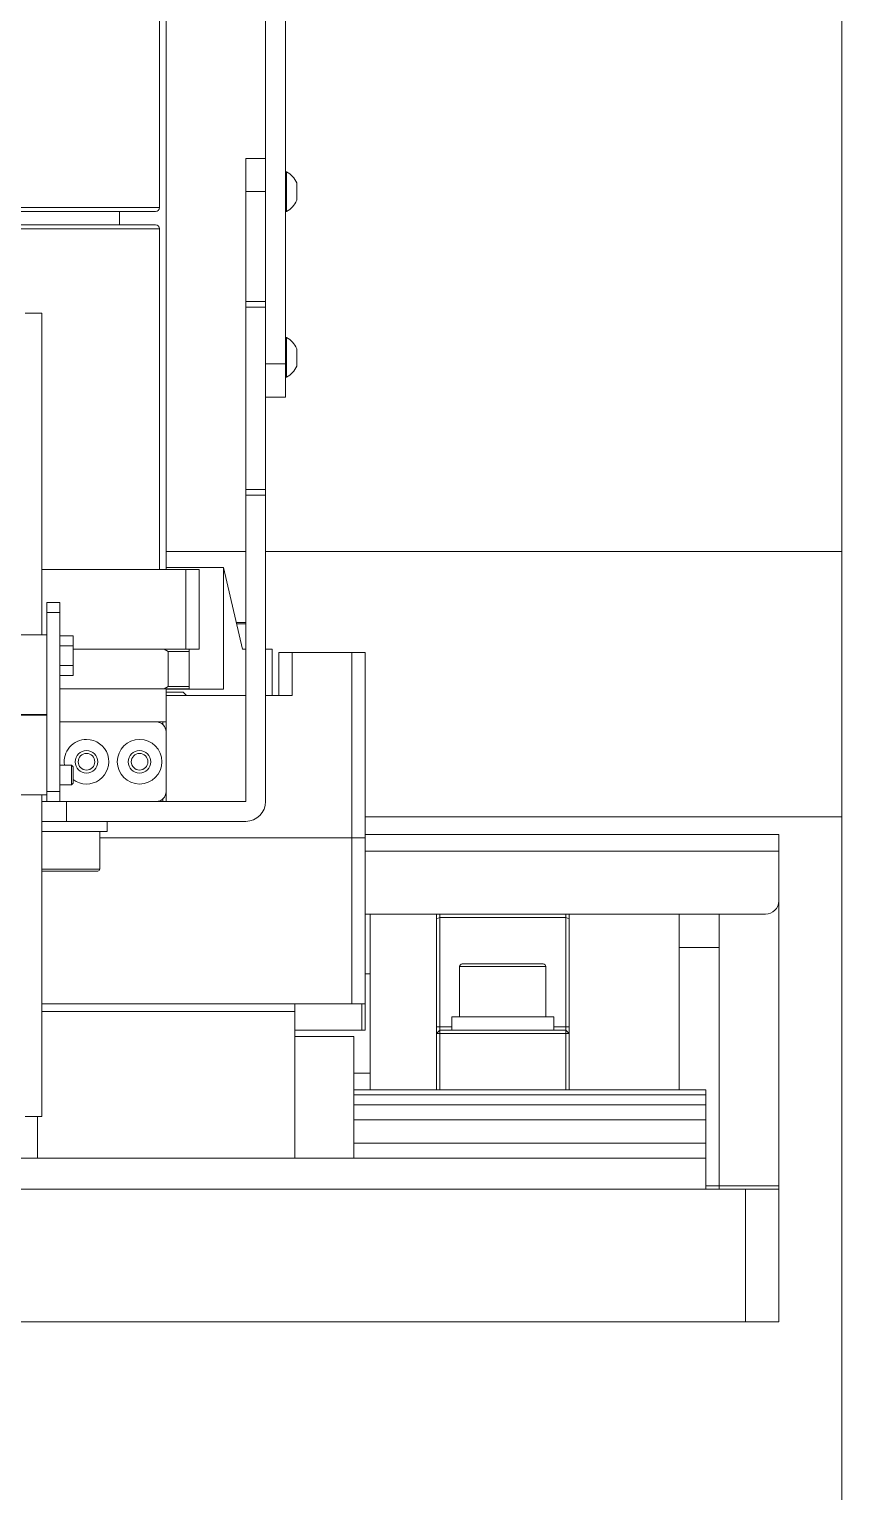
# Model space of a CAD drawing. Header units: millimetres. Extents: x 169 to 14583, y -399 to 10804.
# Drawn here: x 12126.8 to 12249.2, y 2174.3 to 2395 of the extents above; entities that cross this region are included whole.
import ezdxf

# ---------------------------------------------------------------- set-up
doc = ezdxf.new("R2010")
doc.units = ezdxf.units.MM
doc.header["$LTSCALE"] = 35

msp = doc.modelspace()

# ---------------------------------------------------------------- linework, layer by layer
at = {"color": 7, "linetype": 'Continuous', "lineweight": 18}
for p, q in [((12162.393, 2353.896), (12162.393, 2613.459)), ((12165.393, 2344.459), (12165.393, 2613.459)), ((12146.393, 2368.059), (12146.393, 2419.459)), ((12147.393, 2313.459), (12147.393, 2419.459)), ((12249.243, 2396.159), (12249.243, 2096.159)), ((12162.393, 2375.459), (12159.393, 2375.459)), ((12159.393, 2370.459), (12159.393, 2375.459)), ((12165.543, 2373.459), (12165.393, 2373.459)), ((12165.543, 2373.459), (12165.543, 2370.47)), ((12167.093, 2371.764), (12167.093, 2370.464)), ((12162.393, 2370.459), (12159.393, 2370.459)), ((12159.393, 2353.896), (12159.393, 2370.459)), ((12162.393, 2353.896), (12162.393, 2370.459)), ((12165.543, 2370.47), (12165.543, 2367.459)), ((12167.093, 2370.464), (12167.093, 2369.154)), ((12118.393, 2368.059), (12146.393, 2368.059)), ((12145.793, 2367.459), (12118.993, 2367.459)), ((12140.393, 2365.459), (12140.393, 2367.459)), ((12165.393, 2367.459), (12165.543, 2367.459)), ((12118.993, 2365.459), (12145.793, 2365.459)), ((12146.393, 2364.859), (12118.393, 2364.859)), ((12146.393, 2313.459), (12146.393, 2364.859)), ((12126.143, 2352.109), (12128.643, 2352.109)), ((12128.643, 2303.609), (12128.643, 2352.109)), ((12159.393, 2353.896), (12162.393, 2353.896)), ((12159.393, 2353.028), (12159.393, 2353.896)), ((12162.393, 2353.028), (12159.393, 2353.028)), ((12159.393, 2325.533), (12159.393, 2353.028)), ((12162.393, 2353.896), (12162.393, 2353.028)), ((12162.393, 2325.533), (12162.393, 2353.028)), ((12165.543, 2348.459), (12165.393, 2348.459)), ((12165.543, 2348.459), (12165.543, 2345.466)), ((12165.543, 2345.466), (12165.543, 2342.459)), ((12167.093, 2346.764), (12167.093, 2345.462)), ((12167.093, 2345.462), (12167.093, 2344.154)), ((12162.393, 2344.459), (12165.393, 2344.459)), ((12165.393, 2339.459), (12165.393, 2344.459)), ((12165.393, 2342.459), (12165.543, 2342.459)), ((12162.393, 2339.459), (12165.393, 2339.459)), ((12159.393, 2325.533), (12162.393, 2325.533)), ((12159.393, 2324.665), (12159.393, 2325.533)), ((12162.393, 2325.533), (12162.393, 2324.665)), ((12159.393, 2324.665), (12159.393, 2278.459)), ((12162.393, 2324.665), (12159.393, 2324.665)), ((12162.393, 2324.665), (12162.393, 2278.459)), ((12159.393, 2316.159), (12147.393, 2316.159)), ((12249.243, 2316.159), (12162.393, 2316.159)), ((12150.393, 2313.459), (12128.643, 2313.459)), ((12156.043, 2313.759), (12147.393, 2313.759)), ((12150.393, 2301.459), (12150.393, 2313.459)), ((12150.393, 2313.459), (12152.393, 2313.459)), ((12152.393, 2313.459), (12152.393, 2301.459)), ((12156.043, 2295.424), (12156.043, 2313.759)), ((12158.894, 2301.459), (12156.043, 2313.759)), ((12129.393, 2308.459), (12131.393, 2308.459)), ((12129.393, 2306.959), (12129.393, 2308.459)), ((12131.393, 2308.459), (12131.393, 2306.959)), ((12131.393, 2306.959), (12129.393, 2306.959)), ((12129.393, 2279.959), (12129.393, 2306.959)), ((12131.393, 2306.959), (12131.393, 2279.959)), ((12125.393, 2303.609), (12129.393, 2303.609)), ((12129.393, 2303.609), (12129.393, 2291.609)), ((12131.393, 2303.459), (12133.393, 2303.459)), ((12133.393, 2303.459), (12133.393, 2301.959)), ((12157.966, 2305.459), (12159.393, 2305.459)), ((12159.393, 2305.259), (12158.013, 2305.259)), ((12133.393, 2301.959), (12131.393, 2301.959)), ((12131.393, 2298.959), (12131.393, 2301.959)), ((12133.393, 2301.959), (12133.393, 2298.959)), ((12150.393, 2301.459), (12133.393, 2301.459)), ((12147.682, 2301.099), (12147.11, 2301.459)), ((12147.682, 2295.819), (12147.682, 2301.099)), ((12150.893, 2301.099), (12147.682, 2301.099)), ((12152.393, 2301.459), (12150.393, 2301.459)), ((12150.893, 2301.459), (12150.893, 2301.099)), ((12150.893, 2301.099), (12150.893, 2295.819)), ((12159.393, 2301.459), (12158.894, 2301.459)), ((12163.393, 2301.459), (12162.393, 2301.459)), ((12163.393, 2294.459), (12163.393, 2301.459)), ((12131.393, 2298.959), (12133.393, 2298.959)), ((12133.393, 2298.959), (12133.393, 2297.459)), ((12164.393, 2294.459), (12164.393, 2300.959)), ((12164.393, 2300.959), (12166.393, 2300.959)), ((12166.393, 2300.959), (12166.393, 2294.459)), ((12166.393, 2300.959), (12175.393, 2300.959)), ((12175.393, 2272.959), (12175.393, 2300.959)), ((12175.393, 2300.959), (12177.393, 2300.959)), ((12177.393, 2300.959), (12177.393, 2272.959)), ((12133.393, 2297.459), (12131.393, 2297.459)), ((12147.11, 2295.459), (12131.393, 2295.459)), ((12147.11, 2295.459), (12147.682, 2295.819)), ((12150.893, 2295.459), (12147.11, 2295.459)), ((12147.393, 2290.459), (12147.393, 2295.459)), ((12147.393, 2295.424), (12156.043, 2295.424)), ((12147.393, 2294.941), (12149.985, 2294.941)), ((12147.682, 2295.819), (12150.893, 2295.819)), ((12149.985, 2294.941), (12150.468, 2294.459)), ((12150.893, 2295.819), (12150.893, 2295.459)), ((12147.393, 2294.459), (12159.393, 2294.459)), ((12162.393, 2294.459), (12166.393, 2294.459)), ((12117.393, 2291.609), (12129.393, 2291.609)), ((12129.393, 2291.459), (12117.393, 2291.459)), ((12129.393, 2279.459), (12129.393, 2291.459)), ((12145.893, 2290.459), (12131.393, 2290.459)), ((12145.893, 2290.459), (12146.893, 2290.459)), ((12146.893, 2290.077), (12146.893, 2290.459)), ((12146.893, 2290.459), (12147.393, 2290.459)), ((12147.393, 2290.459), (12147.393, 2288.959)), ((12147.393, 2288.959), (12147.393, 2279.959)), ((12133.112, 2283.959), (12131.393, 2283.959)), ((12133.393, 2283.678), (12133.112, 2283.959)), ((12133.112, 2280.959), (12133.112, 2283.959)), ((12133.393, 2281.239), (12133.393, 2283.678)), ((12133.112, 2280.959), (12133.393, 2281.239)), ((12129.393, 2279.459), (12125.393, 2279.459)), ((12128.643, 2230.959), (12128.643, 2279.459)), ((12129.393, 2279.959), (12131.393, 2279.959)), ((12129.393, 2278.459), (12129.393, 2279.459)), ((12131.393, 2280.959), (12133.112, 2280.959)), ((12131.393, 2279.959), (12131.393, 2278.459)), ((12147.393, 2279.959), (12147.393, 2278.459)), ((12128.643, 2278.459), (12129.393, 2278.459)), ((12131.393, 2278.459), (12129.393, 2278.459)), ((12131.393, 2278.459), (12145.893, 2278.459)), ((12132.393, 2278.459), (12132.393, 2275.459)), ((12145.893, 2278.459), (12146.893, 2278.459)), ((12146.893, 2278.459), (12146.893, 2278.841)), ((12147.393, 2278.459), (12146.893, 2278.459)), ((12159.393, 2278.459), (12147.393, 2278.459)), ((12128.643, 2275.459), (12132.393, 2275.459)), ((12159.393, 2275.459), (12132.393, 2275.459)), ((12138.493, 2273.959), (12138.493, 2275.459)), ((12249.243, 2276.159), (12177.393, 2276.159)), ((12128.643, 2273.959), (12132.393, 2273.959)), ((12132.393, 2273.959), (12138.493, 2273.959)), ((12137.393, 2268.259), (12137.393, 2273.959)), ((12137.393, 2272.959), (12175.393, 2272.959)), ((12177.393, 2272.959), (12175.393, 2272.959)), ((12175.393, 2247.959), (12175.393, 2272.959)), ((12239.743, 2273.459), (12177.393, 2273.459)), ((12177.393, 2272.959), (12177.393, 2247.959)), ((12239.743, 2270.959), (12239.743, 2273.459)), ((12239.743, 2270.959), (12177.393, 2270.959)), ((12239.743, 2263.459), (12239.743, 2270.959)), ((12128.643, 2268.259), (12137.393, 2268.259)), ((12137.093, 2267.959), (12128.643, 2267.959)), ((12237.743, 2261.459), (12177.393, 2261.459)), ((12178.143, 2234.959), (12178.143, 2261.459)), ((12188.143, 2261.459), (12188.143, 2260.752)), ((12188.643, 2260.959), (12188.643, 2261.459)), ((12207.643, 2260.959), (12207.643, 2261.459)), ((12208.143, 2260.752), (12208.143, 2261.459)), ((12224.743, 2256.459), (12224.743, 2261.459)), ((12230.743, 2261.459), (12230.743, 2220.459)), ((12239.743, 2263.459), (12239.743, 2220.459)), ((12188.143, 2260.752), (12188.643, 2260.959)), ((12188.143, 2260.752), (12188.143, 2254.641)), ((12207.643, 2260.959), (12188.643, 2260.959)), ((12188.643, 2244.459), (12188.643, 2260.959)), ((12208.143, 2260.752), (12207.643, 2260.959)), ((12207.643, 2244.459), (12207.643, 2260.959)), ((12208.143, 2244.459), (12208.143, 2260.752)), ((12230.743, 2256.459), (12224.743, 2256.459)), ((12224.743, 2234.959), (12224.743, 2256.459)), ((12188.143, 2243.459), (12188.143, 2254.641)), ((12191.643, 2253.559), (12191.643, 2245.959)), ((12204.643, 2253.559), (12191.643, 2253.559)), ((12192.043, 2253.959), (12204.243, 2253.959)), ((12204.643, 2245.959), (12204.643, 2253.559)), ((12178.143, 2252.459), (12177.393, 2252.459)), ((12175.393, 2247.959), (12128.643, 2247.959)), ((12166.793, 2246.794), (12128.643, 2246.794)), ((12166.793, 2247.959), (12166.793, 2246.794)), ((12166.793, 2246.794), (12166.793, 2224.659)), ((12177.393, 2247.959), (12175.393, 2247.959)), ((12176.893, 2243.959), (12176.893, 2247.959)), ((12177.393, 2247.959), (12177.393, 2243.959)), ((12190.443, 2245.959), (12190.443, 2243.959)), ((12205.843, 2245.959), (12190.443, 2245.959)), ((12205.843, 2243.959), (12205.843, 2245.959)), ((12166.793, 2243.959), (12176.893, 2243.959)), ((12177.393, 2243.959), (12176.893, 2243.959)), ((12188.143, 2244.459), (12188.643, 2244.459)), ((12188.143, 2243.459), (12188.643, 2243.959)), ((12190.443, 2244.459), (12188.643, 2244.459)), ((12188.643, 2244.459), (12188.643, 2243.959)), ((12188.643, 2243.459), (12188.643, 2243.959)), ((12207.643, 2243.959), (12188.643, 2243.959)), ((12207.643, 2244.459), (12205.843, 2244.459)), ((12207.643, 2243.959), (12207.643, 2244.459)), ((12208.143, 2244.459), (12207.643, 2244.459)), ((12207.643, 2243.959), (12207.643, 2243.459)), ((12208.143, 2243.459), (12207.643, 2243.959)), ((12208.143, 2243.459), (12208.143, 2244.459)), ((12175.693, 2242.994), (12166.793, 2242.994)), ((12175.693, 2242.994), (12175.693, 2224.659)), ((12188.643, 2243.459), (12188.143, 2243.459)), ((12188.143, 2243.459), (12188.143, 2234.959)), ((12188.643, 2243.459), (12207.643, 2243.459)), ((12188.643, 2234.959), (12188.643, 2243.459)), ((12207.643, 2234.959), (12207.643, 2243.459)), ((12207.643, 2243.459), (12208.143, 2243.459)), ((12208.143, 2234.959), (12208.143, 2243.459)), ((12175.693, 2237.459), (12178.143, 2237.459)), ((12228.743, 2234.959), (12175.693, 2234.959)), ((12228.743, 2234.959), (12228.743, 2234.209)), ((12228.743, 2234.209), (12175.693, 2234.209)), ((12228.743, 2232.709), (12175.693, 2232.709)), ((12228.743, 2234.209), (12228.743, 2232.709)), ((12228.743, 2232.709), (12228.743, 2230.459)), ((12127.393, 2230.959), (12126.143, 2230.959)), ((12128.643, 2230.959), (12127.393, 2230.959)), ((12127.993, 2230.959), (12127.993, 2224.659)), ((12228.743, 2230.459), (12175.693, 2230.459)), ((12228.743, 2230.459), (12228.743, 2226.909)), ((12228.743, 2226.909), (12175.693, 2226.909)), ((12228.743, 2226.909), (12228.743, 2224.659)), ((12127.993, 2224.659), (12119.093, 2224.659)), ((12166.793, 2224.659), (12127.993, 2224.659)), ((12175.693, 2224.659), (12166.793, 2224.659)), ((12228.743, 2224.659), (12175.693, 2224.659)), ((12228.743, 2224.659), (12228.743, 2219.959)), ((12228.743, 2219.959), (12108.393, 2219.959)), ((12234.743, 2219.959), (12108.393, 2219.959)), ((12228.743, 2220.459), (12230.743, 2220.459)), ((12230.743, 2220.459), (12239.743, 2220.459)), ((12230.743, 2219.959), (12230.743, 2220.459)), ((12234.743, 2199.959), (12234.743, 2219.959)), ((12234.743, 2219.959), (12239.743, 2219.959)), ((12239.743, 2220.459), (12239.743, 2219.959)), ((12239.743, 2219.959), (12239.743, 2199.959)), ((12234.743, 2199.959), (12111.393, 2199.959)), ((12239.743, 2199.959), (12234.743, 2199.959))]:
    msp.add_line(p, q, dxfattribs=at)
for centre, radius in [((12135.393, 2284.459), 1.7), ((12135.393, 2284.459), 1.25), ((12143.393, 2284.459), 3.36), ((12143.393, 2284.459), 1.7), ((12143.393, 2284.459), 1.25)]:
    msp.add_circle(centre, radius, dxfattribs=at)
for centre, radius, start, end in [((12163.964, 2370.459), 3.39, 22.63395, 62.23895), ((12145.793, 2368.059), 0.6, 270, 0), ((12163.964, 2370.459), 3.39, 297.76105, 337.36605), ((12145.793, 2364.859), 0.6, 0, 90), ((12163.964, 2345.459), 3.39, 22.63395, 62.23895), ((12163.964, 2345.459), 3.39, 297.76105, 337.36605), ((12145.893, 2288.959), 1.5, 0, 90), ((12135.393, 2284.459), 3.36, 90, 188.55794), ((12135.393, 2284.459), 3.36, 233.47039, 90), ((12145.893, 2279.959), 1.5, 270, 0), ((12159.393, 2278.459), 3, 270, 0), ((12137.093, 2268.259), 0.3, 270, 0), ((12237.743, 2263.459), 2, 270, 0), ((12192.043, 2253.559), 0.4, 90, 180), ((12204.243, 2253.559), 0.4, 0, 90)]:
    msp.add_arc(centre, radius, start, end, dxfattribs=at)

doc.saveas('drawing.dxf')
